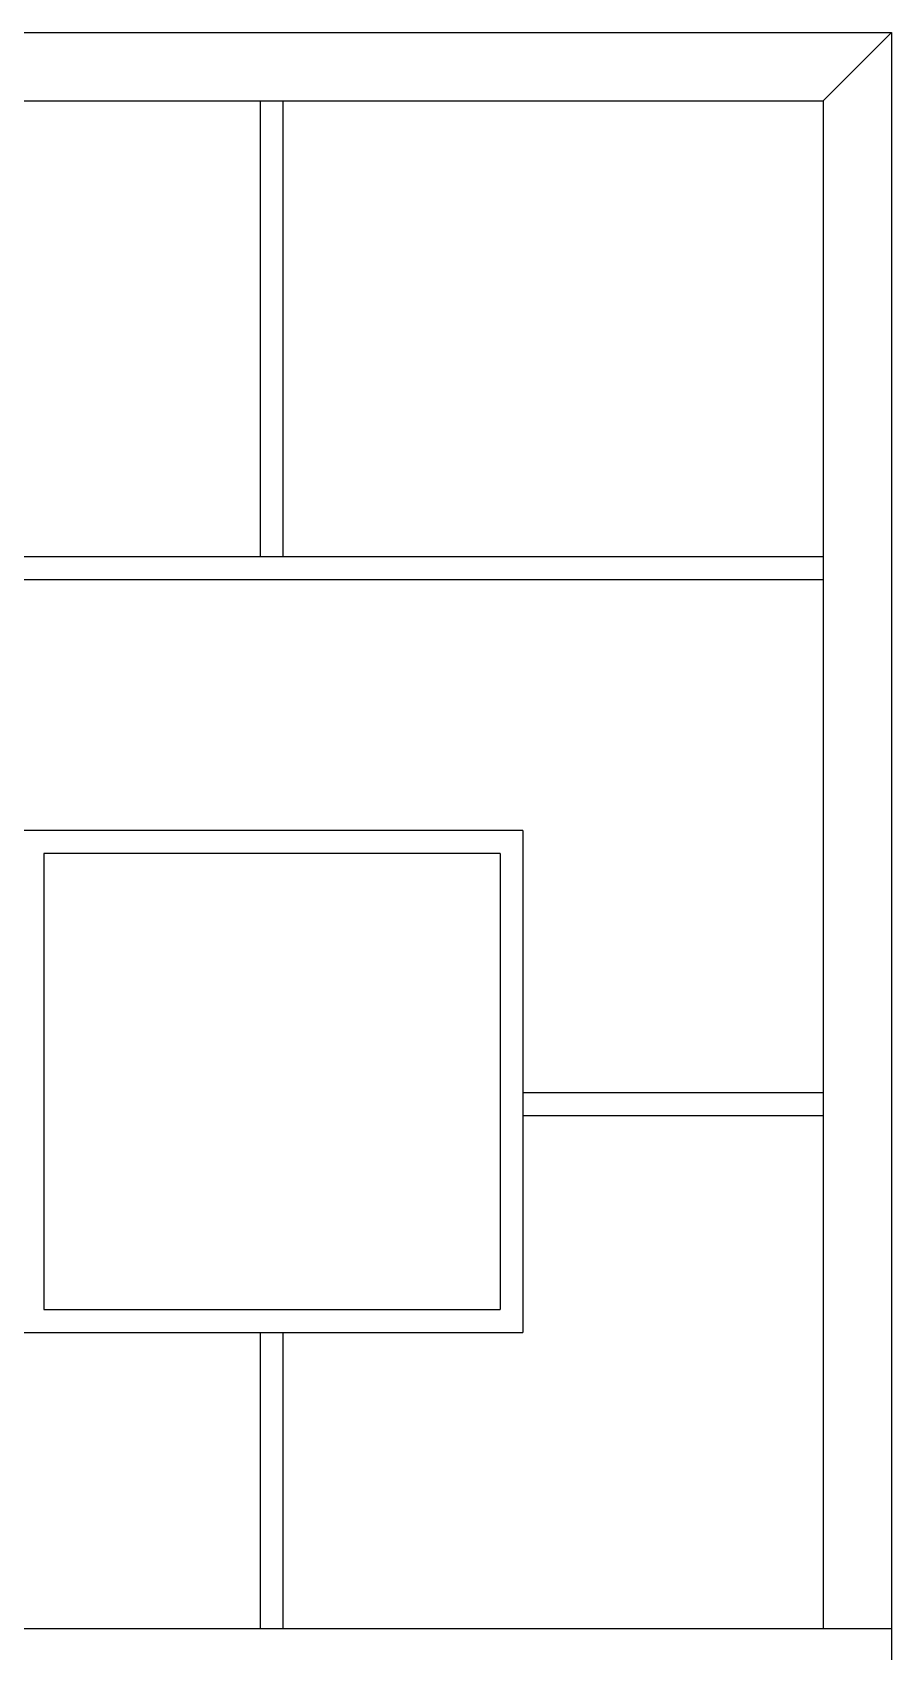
# Model space of a CAD drawing. Header units: millimetres. Extents: x 204800 to 233555, y -2285 to 8522.
# Drawn here: x 223060 to 223813, y 289 to 1709 of the extents above; entities that cross this region are included whole.
import ezdxf

# ---------------------------------------------------------------- set-up
doc = ezdxf.new("R2010")
doc.units = ezdxf.units.MM
doc.layers.add('DIM【标注】', color=66, linetype='Continuous')

msp = doc.modelspace()

# ---------------------------------------------------------------- linework, layer by layer
at = {"layer": 'DIM【标注】', "color": 4, "ltscale": 6}
for p, q in [((222233.3, 1708.8), (223813.3, 1708.8)), ((223753.3, 1648.8), (223813.3, 1708.8)), ((223813.3, 1708.8), (223813.3, -691.2)), ((222293.3, 1648.8), (223753.3, 1648.8)), ((223260, 1248.8), (223260, 1648.8)), ((223280, 1248.8), (223280, 1648.8)), ((223753.3, 1648.8), (223753.3, 308.8)), ((223753.3, 1248.8), (222996.7, 1248.8)), ((223753.3, 1228.8), (222996.7, 1228.8)), ((223490, 1008.8), (223050, 1008.8)), ((223490, 1008.8), (223490, 568.8)), ((223070, 988.8), (223070, 588.8)), ((223470, 988.8), (223070, 988.8)), ((223470, 988.8), (223470, 588.8)), ((223753.3, 778.8), (223490, 778.8)), ((223753.3, 758.8), (223490, 758.8)), ((223070, 588.8), (223470, 588.8)), ((223050, 568.8), (223490, 568.8)), ((223260, 308.8), (223260, 568.8)), ((223280, 308.8), (223280, 568.8)), ((223813.3, 308.8), (222233.3, 308.8))]:
    msp.add_line(p, q, dxfattribs=at)

doc.saveas('drawing.dxf')
